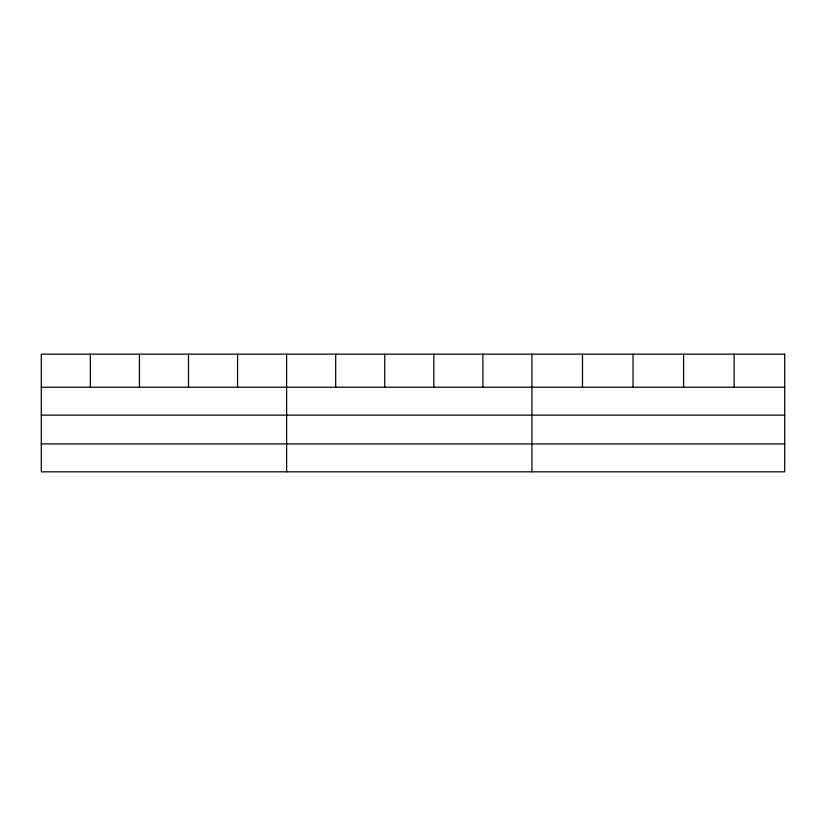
<?xml version="1.0" encoding="UTF-8"?>
<svg xmlns="http://www.w3.org/2000/svg" width="826" height="826" viewBox="0 0 826 826"><rect width="100%" height="100%" fill="white"/><g stroke="black" fill="none" stroke-linecap="round" stroke-linejoin="round"><path stroke-width="1.24" d="M41.3 387.218L784.7 387.218M41.3 415.137L784.7 415.137M41.3 443.903L784.7 443.903M734.149 354.178L734.149 387.218M683.598 354.178L683.598 387.218M633.046 354.178L633.046 387.218M582.495 354.178L582.495 387.218M531.944 354.178L531.944 471.822M482.88 354.178L482.88 387.218M433.815 354.178L433.815 387.218M384.751 354.178L384.751 387.218M335.686 354.178L335.686 387.218M286.622 354.178L286.622 471.822M237.558 354.178L237.558 387.218M188.493 354.178L188.493 387.218M139.429 354.178L139.429 387.218M90.364 354.178L90.364 387.218M784.7 354.178L41.3 354.178L41.3 471.822L784.7 471.822L784.7 354.178"/></g></svg>
